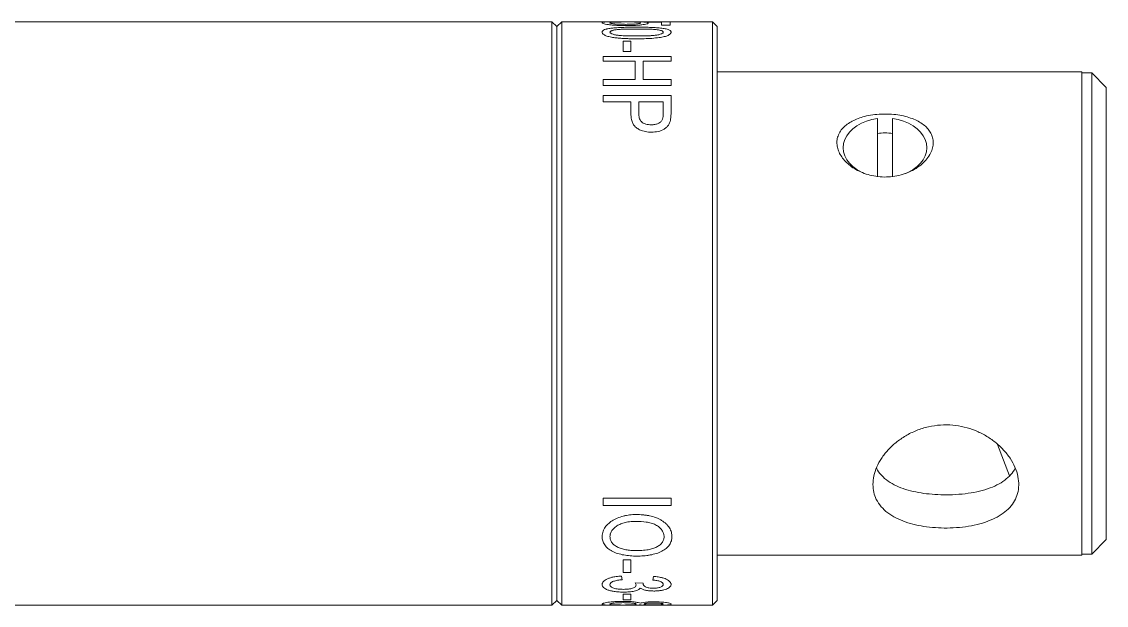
# Paper-space layout 'Sheet2' of a CAD drawing. Header units: inches. Extents: x 0.1 to 10.9, y 0 to 8.5.
# Drawn here: x 4.955 to 6.442, y 1.935 to 2.735 of the extents above; entities that cross this region are included whole.
import ezdxf

# ---------------------------------------------------------------- set-up
doc = ezdxf.new("R2010")
doc.units = ezdxf.units.IN
doc.header["$MEASUREMENT"] = 0

psp = doc.layouts.new('Sheet2')

# ---------------------------------------------------------------- linework, layer by layer
at = {"color": 7, "linetype": 'Continuous', "lineweight": 0}
for p, q in [((5.682047, 2.734802), (4.69538, 2.734802)), ((5.688714, 2.728135), (5.682047, 2.734802)), ((5.682047, 2.730784), (5.682047, 2.734802)), ((5.682047, 1.934802), (5.682047, 2.730784)), ((5.69538, 2.734802), (5.688714, 2.728135)), ((5.688714, 1.941468), (5.688714, 2.728135)), ((5.688714, 2.728135), (5.688714, 2.724184)), ((5.688714, 2.724184), (5.688714, 1.941468)), ((5.902047, 2.734802), (5.69538, 2.734802)), ((5.69538, 2.734802), (5.69538, 1.934802)), ((5.777175, 2.734757), (5.778372, 2.734399)), ((5.795124, 2.734343), (5.79632, 2.734737)), ((5.79632, 2.734737), (5.844184, 2.734451)), ((5.832218, 2.733922), (5.808043, 2.734209)), ((5.832218, 2.730155), (5.832218, 2.733922)), ((5.844184, 2.730155), (5.832218, 2.730155)), ((5.844184, 2.730155), (5.844184, 2.734451)), ((5.908714, 2.728135), (5.902047, 2.734802)), ((5.902047, 1.934802), (5.902047, 2.734802)), ((5.908714, 2.728135), (5.908714, 1.941468)), ((5.779568, 2.708028), (5.790338, 2.708028)), ((5.779568, 2.694159), (5.779568, 2.708028)), ((5.790338, 2.694159), (5.790338, 2.708028)), ((5.790338, 2.694159), (5.779568, 2.694159)), ((5.752047, 2.687057), (5.84538, 2.687057)), ((5.752047, 2.680631), (5.752047, 2.687057)), ((5.79632, 2.680631), (5.752047, 2.680631)), ((5.79632, 2.655599), (5.79632, 2.680631)), ((5.80709, 2.655599), (5.80709, 2.680631)), ((5.84538, 2.680631), (5.80709, 2.680631)), ((5.84538, 2.680631), (5.84538, 2.687057)), ((6.408714, 2.666135), (5.908714, 2.666135)), ((6.408714, 2.666135), (6.408714, 2.003468)), ((6.422047, 2.664802), (6.408714, 2.664802)), ((6.442047, 2.644802), (6.422047, 2.664802)), ((6.422047, 2.004802), (6.422047, 2.664802)), ((5.752047, 2.655599), (5.79632, 2.655599)), ((5.752047, 2.647564), (5.752047, 2.655599)), ((5.84538, 2.647564), (5.752047, 2.647564)), ((5.80709, 2.655599), (5.84538, 2.655599)), ((5.84538, 2.647564), (5.84538, 2.655599)), ((5.752047, 2.633691), (5.84538, 2.633691)), ((5.752047, 2.624783), (5.752047, 2.633691)), ((5.84538, 2.609833), (5.84538, 2.633691)), ((6.442047, 2.644802), (6.442047, 2.120363)), ((5.790338, 2.624783), (5.752047, 2.624783)), ((5.790338, 2.608568), (5.790338, 2.624783)), ((5.801107, 2.608827), (5.801107, 2.624783)), ((5.834611, 2.624783), (5.801107, 2.624783)), ((5.834611, 2.60899), (5.834611, 2.624783)), ((5.84538, 2.609833), (5.844502, 2.599625)), ((6.12838, 2.601917), (6.12838, 2.522163)), ((6.149047, 2.52269), (6.149047, 2.601917)), ((6.29306, 2.155324), (6.309346, 2.112345)), ((6.442047, 2.120363), (6.441975, 2.120313)), ((6.442047, 2.110935), (6.442047, 2.120363)), ((6.441975, 2.110884), (6.442047, 2.110935)), ((6.442047, 2.110935), (6.442047, 2.024802)), ((5.752047, 2.081631), (5.84538, 2.081631)), ((5.752047, 2.07158), (5.752047, 2.081631)), ((5.84538, 2.07158), (5.752047, 2.07158)), ((5.84538, 2.07158), (5.84538, 2.081631)), ((6.422047, 2.004802), (6.442047, 2.024802)), ((5.779568, 1.997049), (5.790338, 1.997049)), ((5.779568, 1.979751), (5.779568, 1.997049)), ((5.790338, 1.979751), (5.790338, 1.997049)), ((5.908714, 2.003468), (6.408714, 2.003468)), ((6.408714, 2.004802), (6.422047, 2.004802)), ((5.790338, 1.979751), (5.779568, 1.979751)), ((5.777175, 1.974921), (5.778372, 1.969859)), ((5.79632, 1.965626), (5.80709, 1.965153)), ((5.797592, 1.962716), (5.79632, 1.965626)), ((5.80709, 1.965153), (5.806959, 1.964499)), ((5.820252, 1.969371), (5.821449, 1.9744)), ((5.779568, 1.950182), (5.790338, 1.950182)), ((5.779568, 1.94211), (5.779568, 1.950182)), ((5.790338, 1.94211), (5.790338, 1.950182)), ((4.69538, 1.934802), (5.682047, 1.934802)), ((5.682047, 1.934802), (5.688714, 1.941468)), ((5.688714, 1.941468), (5.69538, 1.934802)), ((5.69538, 1.934802), (5.902047, 1.934802)), ((5.790338, 1.94211), (5.779568, 1.94211)), ((5.902047, 1.934802), (5.908714, 1.941468))]:
    psp.add_line(p, q, dxfattribs=at)
at = {"color": 7, "linetype": 'Continuous', "lineweight": 0, "flags": 128}
for points in [[(6.110373, 2.526798), (6.106431, 2.528537), (6.100179, 2.532021), (6.094671, 2.536085), (6.090011, 2.540649), (6.08629, 2.545625), (6.08358, 2.550917), (6.081933, 2.556425), (6.08138, 2.56204), (6.081933, 2.567655), (6.08358, 2.573162), (6.08629, 2.578455), (6.090011, 2.583431), (6.094671, 2.587995), (6.100179, 2.592058), (6.106431, 2.595543), (6.113305, 2.598382), (6.120669, 2.60052), (6.12838, 2.601917)], [(6.149047, 2.601917), (6.156759, 2.60052), (6.164122, 2.598382), (6.170996, 2.595543), (6.177248, 2.592058), (6.182757, 2.587995), (6.187416, 2.583431), (6.191137, 2.578455), (6.193847, 2.573162), (6.195494, 2.567655), (6.196047, 2.56204), (6.195494, 2.556425), (6.193847, 2.550917), (6.191137, 2.545625), (6.187416, 2.540649), (6.182757, 2.536085), (6.177248, 2.532021), (6.170996, 2.528537), (6.167054, 2.526798)]]:
    psp.add_lwpolyline(points, dxfattribs=at)
at = {"color": 7, "linetype": 'Continuous', "lineweight": 0}
psp.add_arc((6.138714, 2.520589), 0.061725, 80.362839, 99.637161, dxfattribs=at)
for points, knots in [([(5.75085, 2.733273), (5.751109, 2.733562), (5.751497, 2.733996), (5.754571, 2.734346), (5.757808, 2.734533), (5.761895, 2.734648), (5.76817, 2.734736), (5.773575, 2.734749), (5.777175, 2.734757)], [0, 0, 0, 0, 0.24968111, 0.374309, 0.49999785, 0.62514314, 0.75034274, 1, 1, 1, 1]), ([(5.762181, 2.730507), (5.760453, 2.73072), (5.756999, 2.731147), (5.753348, 2.731901), (5.751602, 2.732514), (5.750925, 2.732966), (5.750875, 2.733171), (5.75085, 2.733273)], [0, 0, 0, 0, 0.24996337, 0.49979557, 0.74960593, 0.87477935, 1, 1, 1, 1]), ([(5.75085, 2.720392), (5.75089, 2.720737), (5.75097, 2.721427), (5.751653, 2.722399), (5.753035, 2.723456), (5.754934, 2.724216), (5.756731, 2.724735), (5.758028, 2.725061), (5.759111, 2.72527), (5.759843, 2.725411)], [0, 0, 0, 0, 0.16742115, 0.33497544, 0.5001964, 0.74981218, 0.8148244, 0.87491164, 1, 1, 1, 1]), ([(5.759843, 2.725411), (5.760762, 2.725547), (5.762549, 2.725813), (5.765499, 2.726137), (5.768997, 2.726441), (5.773257, 2.726724), (5.778092, 2.726943), (5.783098, 2.727101), (5.788065, 2.727201), (5.793087, 2.72725), (5.796414, 2.727259), (5.798078, 2.727264)], [0, 0, 0, 0, 0.08396198, 0.16343061, 0.24998579, 0.36914679, 0.49993898, 0.62229019, 0.74996202, 0.87497587, 1, 1, 1, 1]), ([(5.778372, 2.734399), (5.776198, 2.734379), (5.771861, 2.734341), (5.766966, 2.734194), (5.76408, 2.733991), (5.762039, 2.733726), (5.761788, 2.73345), (5.76162, 2.733266)], [0, 0, 0, 0, 0.25046186, 0.49990031, 0.62560017, 0.75027872, 1, 1, 1, 1]), ([(5.76162, 2.733266), (5.761868, 2.733012), (5.762238, 2.732633), (5.765074, 2.732103), (5.768945, 2.731649), (5.775233, 2.731247), (5.780638, 2.731204), (5.783345, 2.731183)], [0, 0, 0, 0, 0.24942687, 0.37211871, 0.49995485, 0.74953656, 1, 1, 1, 1]), ([(5.798115, 2.724776), (5.79622, 2.724774), (5.792428, 2.724768), (5.786555, 2.724696), (5.780899, 2.724558), (5.776154, 2.724348), (5.772717, 2.724103), (5.769237, 2.723753), (5.766303, 2.723183), (5.763917, 2.722465), (5.762578, 2.721836), (5.761759, 2.721143), (5.761666, 2.720642), (5.76162, 2.720392)], [0, 0, 0, 0, 0.12512668, 0.25024309, 0.38807946, 0.50041204, 0.5687432, 0.62547792, 0.75009546, 0.81466161, 0.87504412, 0.93749845, 1, 1, 1, 1]), ([(5.784056, 2.7294), (5.78276, 2.729405), (5.780149, 2.729415), (5.776275, 2.72951), (5.772793, 2.729654), (5.769735, 2.729831), (5.767084, 2.730026), (5.764533, 2.730248), (5.762965, 2.73042), (5.762181, 2.730507)], [0, 0, 0, 0, 0.16576224, 0.33399106, 0.49998206, 0.6249913, 0.74996905, 0.8749723, 1, 1, 1, 1]), ([(5.783345, 2.731183), (5.785966, 2.731203), (5.789908, 2.731234), (5.794797, 2.731488), (5.798081, 2.731764), (5.800696, 2.732117), (5.803072, 2.732648), (5.803329, 2.733016), (5.8035, 2.733261)], [0, 0, 0, 0, 0.25001828, 0.37599823, 0.50035636, 0.62531867, 0.75036829, 1, 1, 1, 1]), ([(5.814269, 2.732958), (5.814244, 2.732865), (5.814195, 2.732678), (5.813628, 2.732276), (5.812181, 2.731748), (5.809203, 2.731109), (5.805263, 2.73052), (5.800583, 2.730011), (5.795939, 2.729687), (5.79164, 2.729509), (5.787874, 2.729416), (5.785319, 2.729405), (5.784056, 2.7294)], [0, 0, 0, 0, 0.06256628, 0.12510741, 0.25000632, 0.37219072, 0.49990666, 0.62496056, 0.74979852, 0.8317344, 0.91682765, 1, 1, 1, 1]), ([(5.8035, 2.733261), (5.803433, 2.733394), (5.8033, 2.73366), (5.801673, 2.733971), (5.798897, 2.734202), (5.796381, 2.734296), (5.795124, 2.734343)], [0, 0, 0, 0, 0.25029533, 0.49998945, 0.75002425, 1, 1, 1, 1]), ([(5.798078, 2.727264), (5.799983, 2.727259), (5.803499, 2.727251), (5.808777, 2.727194), (5.814803, 2.727068), (5.821749, 2.726819), (5.828049, 2.726401), (5.832701, 2.725911), (5.837087, 2.725288), (5.840777, 2.724426), (5.843322, 2.723334), (5.844531, 2.722416), (5.845282, 2.721436), (5.845347, 2.72074), (5.84538, 2.720392)], [0, 0, 0, 0, 0.0902319, 0.16653681, 0.25025769, 0.37718554, 0.50033087, 0.56283105, 0.62385977, 0.74992842, 0.81243455, 0.87493768, 0.9374603, 1, 1, 1, 1]), ([(5.828217, 2.723539), (5.825894, 2.723801), (5.821242, 2.724326), (5.810985, 2.724699), (5.803264, 2.724745), (5.798115, 2.724776)], [0, 0, 0, 0, 0.24941389, 0.49956666, 1, 1, 1, 1]), ([(5.808043, 2.734209), (5.8098, 2.734063), (5.813309, 2.733772), (5.813949, 2.733229), (5.814269, 2.732958)], [0, 0, 0, 0, 0.50055588, 1, 1, 1, 1]), ([(5.834611, 2.720427), (5.834544, 2.720746), (5.83441, 2.721383), (5.833096, 2.722248), (5.831019, 2.722988), (5.829151, 2.723355), (5.828217, 2.723539)], [0, 0, 0, 0, 0.24997752, 0.49982636, 0.74980974, 1, 1, 1, 1]), ([(5.798078, 2.711365), (5.79616, 2.711372), (5.792597, 2.711386), (5.787324, 2.71149), (5.78208, 2.711674), (5.776774, 2.711978), (5.77166, 2.712422), (5.767269, 2.712962), (5.763438, 2.713588), (5.76016, 2.714301), (5.757205, 2.715135), (5.753958, 2.716406), (5.75191, 2.717869), (5.750952, 2.719327), (5.750884, 2.720037), (5.75085, 2.720392)], [0, 0, 0, 0, 0.09087991, 0.16889999, 0.25022339, 0.34066535, 0.42379959, 0.50036991, 0.56252785, 0.62671618, 0.68781334, 0.75040296, 0.87495277, 0.93746955, 1, 1, 1, 1]), ([(5.76162, 2.720392), (5.761663, 2.720138), (5.761751, 2.719629), (5.762889, 2.718622), (5.765053, 2.717699), (5.767838, 2.716946), (5.76989, 2.716536), (5.771804, 2.716263), (5.773581, 2.716062), (5.776145, 2.71583), (5.779689, 2.715602), (5.784188, 2.715417), (5.788793, 2.7153), (5.793454, 2.715241), (5.796498, 2.715234), (5.798115, 2.715231)], [0, 0, 0, 0, 0.06250979, 0.12495943, 0.2493807, 0.3134705, 0.37439673, 0.41160481, 0.45322515, 0.4995054, 0.58821779, 0.69201884, 0.79902534, 0.89321226, 1, 1, 1, 1]), ([(5.84538, 2.720392), (5.84535, 2.72013), (5.845295, 2.719659), (5.845003, 2.718933), (5.844365, 2.718103), (5.843232, 2.717133), (5.84139, 2.716083), (5.839036, 2.71511), (5.836133, 2.714295), (5.832787, 2.713613), (5.827256, 2.712756), (5.819154, 2.711876), (5.80864, 2.711418), (5.801568, 2.711382), (5.798078, 2.711365)], [0, 0, 0, 0, 0.04625257, 0.08333583, 0.12506397, 0.18884159, 0.25005067, 0.31252269, 0.37498368, 0.4334879, 0.5000004, 0.66511425, 0.83469222, 1, 1, 1, 1]), ([(5.798115, 2.715231), (5.800016, 2.715235), (5.803818, 2.715244), (5.809682, 2.715348), (5.815355, 2.71554), (5.820944, 2.715878), (5.826213, 2.716435), (5.830747, 2.717497), (5.833442, 2.718646), (5.83448, 2.719663), (5.834567, 2.720172), (5.834611, 2.720427)], [0, 0, 0, 0, 0.12523005, 0.25045084, 0.38690489, 0.50082459, 0.62575832, 0.75047977, 0.8749293, 0.93744942, 1, 1, 1, 1]), ([(5.818551, 2.583312), (5.817171, 2.583344), (5.814403, 2.583408), (5.810295, 2.584009), (5.806674, 2.584947), (5.803535, 2.586129), (5.800025, 2.58786), (5.796164, 2.590478), (5.793671, 2.593918), (5.792267, 2.596886), (5.791379, 2.59953), (5.790758, 2.602333), (5.790419, 2.605409), (5.790367, 2.607449), (5.790338, 2.608568)], [0, 0, 0, 0, 0.08285137, 0.16621626, 0.25011633, 0.31141247, 0.37519471, 0.49990376, 0.61504037, 0.67960152, 0.74976417, 0.83235351, 0.90801655, 1, 1, 1, 1]), ([(5.801107, 2.608827), (5.8012, 2.606949), (5.801344, 2.604059), (5.80272, 2.600365), (5.804507, 2.597786), (5.807203, 2.595781), (5.811731, 2.59387), (5.8156, 2.593641), (5.818177, 2.593489)], [0, 0, 0, 0, 0.25043677, 0.38557313, 0.50070807, 0.625665, 0.75067459, 1, 1, 1, 1]), ([(5.833788, 2.601065), (5.834069, 2.602389), (5.834631, 2.605039), (5.834618, 2.607672), (5.834611, 2.60899)], [0, 0, 0, 0, 0.49961842, 1, 1, 1, 1]), ([(6.09383, 2.598571), (6.091476, 2.597212), (6.086768, 2.594495), (6.08091, 2.589339), (6.07631, 2.583313), (6.07343, 2.576607), (6.072448, 2.56962), (6.073149, 2.562705), (6.075471, 2.555889), (6.079204, 2.549306), (6.084349, 2.543067), (6.09088, 2.537203), (6.098695, 2.532007), (6.107841, 2.527561), (6.117996, 2.524242), (6.129073, 2.522184), (6.140575, 2.52166), (6.152229, 2.522705), (6.163539, 2.525377), (6.17414, 2.529519), (6.183638, 2.535017), (6.191637, 2.541496), (6.197883, 2.548727), (6.202167, 2.556163), (6.204472, 2.563619), (6.204961, 2.570675), (6.203719, 2.577316), (6.201, 2.583419), (6.196817, 2.588971), (6.191253, 2.594007), (6.184357, 2.598389), (6.176084, 2.60215), (6.166673, 2.605089), (6.156148, 2.607183), (6.14496, 2.608274), (6.133327, 2.608324), (6.121757, 2.607266), (6.111149, 2.605181), (6.101705, 2.602313), (6.096455, 2.599818), (6.09383, 2.598571)], [0, 0, 0, 0, 0.02429985, 0.048592, 0.07511169, 0.10162054, 0.12607773, 0.15053466, 0.17397605, 0.19742352, 0.22155194, 0.24568813, 0.27163479, 0.2975878, 0.32548635, 0.35338782, 0.3824843, 0.41158102, 0.44100123, 0.47041714, 0.49943172, 0.52843444, 0.55594372, 0.58343927, 0.60862434, 0.6338054, 0.65740438, 0.68100802, 0.7047245, 0.72844886, 0.75368885, 0.77893575, 0.80620299, 0.83347449, 0.86226386, 0.89105362, 0.92044153, 0.94982671, 0.97491569, 1, 1, 1, 1]), ([(5.818177, 2.593489), (5.819843, 2.59356), (5.823174, 2.593702), (5.827825, 2.595179), (5.831824, 2.597601), (5.833134, 2.599911), (5.833788, 2.601065)], [0, 0, 0, 0, 0.25053919, 0.50068866, 0.75055726, 1, 1, 1, 1]), ([(5.844502, 2.599625), (5.843789, 2.597356), (5.842718, 2.593949), (5.839256, 2.58999), (5.834772, 2.586739), (5.827767, 2.583896), (5.821624, 2.583507), (5.818551, 2.583312)], [0, 0, 0, 0, 0.249915, 0.37523971, 0.500327, 0.75002925, 1, 1, 1, 1]), ([(6.122047, 2.100514), (6.122301, 2.10439), (6.122817, 2.112258), (6.126958, 2.124371), (6.133476, 2.136352), (6.142369, 2.147731), (6.153559, 2.158274), (6.166736, 2.167424), (6.181763, 2.174819), (6.197855, 2.179847), (6.214695, 2.182336), (6.231243, 2.182178), (6.247457, 2.179514), (6.262681, 2.174625), (6.276986, 2.167606), (6.289938, 2.158745), (6.301319, 2.148204), (6.310555, 2.136494), (6.317371, 2.123987), (6.321342, 2.111521), (6.322494, 2.099347), (6.320896, 2.088139), (6.316663, 2.077826), (6.310034, 2.068704), (6.300992, 2.060687), (6.289745, 2.053933), (6.276357, 2.048456), (6.261355, 2.044416), (6.245027, 2.04178), (6.228388, 2.040599), (6.211644, 2.040773), (6.195667, 2.042224), (6.18037, 2.04497), (6.166228, 2.048998), (6.153311, 2.05446), (6.142123, 2.061388), (6.132952, 2.069867), (6.126611, 2.079397), (6.122749, 2.089693), (6.122283, 2.096876), (6.122047, 2.100514)], [0, 0, 0, 0, 0.02565386, 0.05207171, 0.07772024, 0.10407719, 0.13039935, 0.15745046, 0.184333, 0.21203823, 0.23814528, 0.2650681, 0.29025479, 0.31615425, 0.34171342, 0.36795603, 0.39457662, 0.4219569, 0.44872252, 0.47632169, 0.50212048, 0.52870386, 0.55394436, 0.57988593, 0.60572967, 0.6322714, 0.6590401, 0.68659006, 0.71319917, 0.74064729, 0.76615079, 0.79241513, 0.81763018, 0.84352773, 0.86967369, 0.89653441, 0.92341738, 0.95111058, 0.97524139, 1, 1, 1, 1]), ([(6.317214, 2.122959), (6.317201, 2.122924), (6.315946, 2.119538), (6.31126, 2.113802), (6.303059, 2.105959), (6.292326, 2.099459), (6.27945, 2.094146), (6.264731, 2.090193), (6.248515, 2.087547), (6.231899, 2.086247), (6.215174, 2.086155), (6.199327, 2.087171), (6.184154, 2.089294), (6.170029, 2.092529), (6.156947, 2.09708), (6.14524, 2.103064), (6.135561, 2.110765), (6.129359, 2.117599), (6.127463, 2.122299), (6.127037, 2.123354)], [0, 0, 0, 0, 0.00064317, 0.063693, 0.12689849, 0.19174994, 0.25843995, 0.32704337, 0.39378721, 0.46272388, 0.52533693, 0.58988148, 0.6508345, 0.71339451, 0.77749648, 0.84327834, 0.91058773, 0.9799268, 1, 1, 1, 1]), ([(6.441975, 2.120313), (6.442022, 2.11756), (6.442076, 2.114417), (6.441986, 2.111275), (6.441975, 2.110884)], [0, 0, 0, 0, 0.87573773, 1, 1, 1, 1]), ([(5.75085, 2.028865), (5.750914, 2.030161), (5.75104, 2.032746), (5.752156, 2.036662), (5.754383, 2.041126), (5.758235, 2.045977), (5.764187, 2.050743), (5.7715, 2.054535), (5.7784, 2.056741), (5.784129, 2.058024), (5.788533, 2.058703), (5.79298, 2.059129), (5.79598, 2.059176), (5.79748, 2.0592)], [0, 0, 0, 0, 0.08346559, 0.16643395, 0.2501141, 0.37502834, 0.49990478, 0.62480464, 0.7497827, 0.81317533, 0.8748854, 0.93744542, 1, 1, 1, 1]), ([(5.79748, 2.0592), (5.799035, 2.059182), (5.802144, 2.059144), (5.806824, 2.058847), (5.81143, 2.058297), (5.817474, 2.057229), (5.823246, 2.055571), (5.828579, 2.053283), (5.833493, 2.050584), (5.837754, 2.047353), (5.841159, 2.04376), (5.843207, 2.040924), (5.844769, 2.037947), (5.845827, 2.034917), (5.84647, 2.031846), (5.846541, 2.029834), (5.846577, 2.028829)], [0, 0, 0, 0, 0.06254126, 0.12507229, 0.18878956, 0.25013493, 0.3751903, 0.43678956, 0.50005179, 0.62489993, 0.6870181, 0.74992223, 0.8108088, 0.87494602, 0.93746394, 1, 1, 1, 1]), ([(5.79733, 2.049812), (5.795858, 2.049794), (5.792872, 2.049759), (5.788469, 2.049347), (5.783386, 2.048573), (5.77786, 2.047091), (5.772266, 2.044525), (5.767592, 2.041273), (5.76407, 2.037431), (5.762532, 2.034265), (5.761954, 2.032122), (5.761689, 2.030685), (5.761648, 2.029617), (5.76162, 2.028901)], [0, 0, 0, 0, 0.08309233, 0.16847807, 0.25025248, 0.37653697, 0.50015725, 0.6263782, 0.7499853, 0.87485476, 0.90668106, 0.93742919, 1, 1, 1, 1]), ([(5.835808, 2.02878), (5.835673, 2.030298), (5.835405, 2.033332), (5.833091, 2.037802), (5.829302, 2.041817), (5.824374, 2.045327), (5.818088, 2.047618), (5.809081, 2.049505), (5.80203, 2.049689), (5.79733, 2.049812)], [0, 0, 0, 0, 0.12501192, 0.24996822, 0.37497118, 0.49988961, 0.62482634, 0.74991003, 1, 1, 1, 1]), ([(5.798564, 2.002273), (5.79704, 2.002289), (5.793991, 2.002321), (5.789423, 2.002601), (5.784925, 2.003072), (5.779043, 2.003979), (5.772017, 2.00567), (5.765713, 2.008173), (5.761383, 2.010675), (5.757636, 2.013515), (5.754783, 2.016783), (5.752716, 2.020302), (5.751637, 2.023071), (5.750968, 2.02593), (5.750889, 2.027886), (5.75085, 2.028865)], [0, 0, 0, 0, 0.06254691, 0.12508789, 0.18837106, 0.25015605, 0.37527459, 0.49995079, 0.56233149, 0.62499498, 0.74987467, 0.81232768, 0.87492913, 0.93745998, 1, 1, 1, 1]), ([(5.76162, 2.028901), (5.761648, 2.02817), (5.761705, 2.026709), (5.762223, 2.024545), (5.763098, 2.022471), (5.764782, 2.019855), (5.767838, 2.01691), (5.772732, 2.014018), (5.777636, 2.012246), (5.781853, 2.011244), (5.78509, 2.010659), (5.788432, 2.010234), (5.791811, 2.009949), (5.795246, 2.009797), (5.79752, 2.009777), (5.798657, 2.009767)], [0, 0, 0, 0, 0.06255341, 0.12508007, 0.18940804, 0.25014767, 0.3738738, 0.49985603, 0.6244836, 0.68688574, 0.74978427, 0.81057483, 0.87488511, 0.93743744, 1, 1, 1, 1]), ([(5.846577, 2.028829), (5.846543, 2.027848), (5.846476, 2.025886), (5.845813, 2.023005), (5.84473, 2.020229), (5.842659, 2.016699), (5.838923, 2.01268), (5.832813, 2.008643), (5.825215, 2.005639), (5.818135, 2.003969), (5.812231, 2.003045), (5.807712, 2.002601), (5.80315, 2.002321), (5.800093, 2.002289), (5.798564, 2.002273)], [0, 0, 0, 0, 0.062555875, 0.125098375, 0.188656587, 0.250187556, 0.375090544, 0.499947455, 0.624189408, 0.74977521, 0.812328698, 0.874881462, 0.937433419, 1, 1, 1, 1]), ([(5.798657, 2.009767), (5.800179, 2.009787), (5.80321, 2.009826), (5.807749, 2.010121), (5.812927, 2.010767), (5.818655, 2.011934), (5.82453, 2.013983), (5.828648, 2.016354), (5.8313, 2.0186), (5.832946, 2.020438), (5.834272, 2.022398), (5.835149, 2.024465), (5.835725, 2.026595), (5.83578, 2.028052), (5.835808, 2.02878)], [0, 0, 0, 0, 0.08390298, 0.16722384, 0.25149329, 0.37556083, 0.49999569, 0.62459166, 0.68673518, 0.74989522, 0.81241123, 0.87494315, 0.93745983, 1, 1, 1, 1]), ([(5.75085, 1.963205), (5.75088, 1.963648), (5.75094, 1.964556), (5.751528, 1.965926), (5.752639, 1.967519), (5.754694, 1.969266), (5.757966, 1.971058), (5.762003, 1.972598), (5.766134, 1.973662), (5.770069, 1.974323), (5.773571, 1.974723), (5.775986, 1.974855), (5.777175, 1.974921)], [0, 0, 0, 0, 0.08235009, 0.16877947, 0.25012643, 0.37455181, 0.49997701, 0.62517437, 0.74986216, 0.8314926, 0.91703769, 1, 1, 1, 1]), ([(5.780129, 1.95292), (5.778817, 1.952932), (5.776176, 1.952954), (5.772285, 1.953192), (5.767946, 1.953641), (5.763325, 1.954438), (5.758857, 1.955676), (5.755177, 1.957212), (5.752881, 1.958818), (5.751589, 1.960357), (5.75095, 1.96175), (5.750884, 1.962721), (5.75085, 1.963205)], [0, 0, 0, 0, 0.082950005, 0.166921452, 0.250121458, 0.372517428, 0.49997389, 0.625079243, 0.749834735, 0.83290085, 0.916581784, 1, 1, 1, 1]), ([(5.778372, 1.969859), (5.776208, 1.96964), (5.771889, 1.969203), (5.76694, 1.96806), (5.764027, 1.966716), (5.762033, 1.965143), (5.761784, 1.963883), (5.76162, 1.963046)], [0, 0, 0, 0, 0.25052498, 0.50011465, 0.62424243, 0.75038391, 1, 1, 1, 1]), ([(5.76162, 1.963046), (5.761816, 1.962151), (5.762111, 1.960801), (5.76441, 1.959281), (5.766792, 1.958314), (5.769689, 1.957558), (5.774085, 1.956816), (5.777763, 1.956717), (5.780223, 1.956651)], [0, 0, 0, 0, 0.24948193, 0.37574606, 0.49985843, 0.62670509, 0.75039707, 1, 1, 1, 1]), ([(5.806959, 1.964499), (5.807119, 1.963708), (5.807439, 1.962125), (5.80968, 1.960367), (5.812371, 1.959222), (5.815055, 1.958619), (5.818082, 1.958288), (5.820201, 1.958255), (5.821262, 1.958239)], [0, 0, 0, 0, 0.250009287, 0.499804579, 0.628490242, 0.749706029, 0.874770689, 1, 1, 1, 1]), ([(5.834611, 1.963268), (5.83446, 1.964004), (5.834231, 1.965112), (5.832519, 1.966492), (5.830763, 1.967411), (5.828523, 1.968172), (5.825075, 1.968938), (5.822171, 1.969199), (5.820252, 1.969371)], [0, 0, 0, 0, 0.2495204, 0.37567568, 0.49976954, 0.6216008, 0.75004177, 1, 1, 1, 1]), ([(5.821262, 1.958239), (5.823092, 1.958297), (5.825831, 1.958384), (5.829023, 1.959009), (5.831061, 1.959637), (5.832711, 1.960407), (5.834254, 1.961588), (5.834469, 1.962597), (5.834611, 1.963268)], [0, 0, 0, 0, 0.249245678, 0.37303906, 0.499740325, 0.623939029, 0.750184276, 1, 1, 1, 1]), ([(5.821449, 1.9744), (5.822536, 1.974304), (5.824715, 1.974111), (5.827893, 1.973685), (5.831486, 1.973025), (5.835285, 1.972047), (5.838967, 1.97063), (5.841929, 1.968993), (5.843756, 1.967377), (5.844777, 1.965913), (5.845304, 1.964652), (5.845355, 1.963816), (5.84538, 1.963406)], [0, 0, 0, 0, 0.08354117, 0.16750513, 0.25016788, 0.37761485, 0.49999791, 0.62492994, 0.74986876, 0.83169193, 0.91734254, 1, 1, 1, 1]), ([(5.84538, 1.963406), (5.845087, 1.962201), (5.844502, 1.959792), (5.840397, 1.9573), (5.835636, 1.955807), (5.831344, 1.955002), (5.827408, 1.954561), (5.824134, 1.9544), (5.822481, 1.954381), (5.821654, 1.954372)], [0, 0, 0, 0, 0.24972855, 0.49917633, 0.62261307, 0.74947399, 0.87463957, 0.93730202, 1, 1, 1, 1]), ([(5.803145, 1.958498), (5.802348, 1.957658), (5.800755, 1.955979), (5.795218, 1.954147), (5.788025, 1.953064), (5.782764, 1.952968), (5.780129, 1.95292)], [0, 0, 0, 0, 0.25012318, 0.49981474, 0.74957666, 1, 1, 1, 1]), ([(5.780223, 1.956651), (5.782538, 1.956715), (5.786002, 1.95681), (5.790104, 1.957532), (5.792785, 1.958267), (5.794975, 1.959188), (5.797104, 1.96062), (5.797397, 1.961878), (5.797592, 1.962716)], [0, 0, 0, 0, 0.24952876, 0.37342388, 0.50000109, 0.62534874, 0.75047029, 1, 1, 1, 1]), ([(5.821654, 1.954372), (5.819666, 1.954422), (5.815688, 1.954522), (5.81027, 1.955387), (5.806674, 1.956507), (5.804457, 1.957595), (5.803582, 1.958197), (5.803145, 1.958498)], [0, 0, 0, 0, 0.24983183, 0.49961562, 0.74939733, 0.87465694, 1, 1, 1, 1]), ([(5.75085, 1.936411), (5.750884, 1.936531), (5.75095, 1.93677), (5.75153, 1.937172), (5.752747, 1.937666), (5.754927, 1.938258), (5.758553, 1.938895), (5.762982, 1.939459), (5.76724, 1.939823), (5.770877, 1.940022), (5.773713, 1.940126), (5.776624, 1.940193), (5.778562, 1.9402), (5.779531, 1.940203)], [0, 0, 0, 0, 0.08376883, 0.16650821, 0.25017346, 0.37536476, 0.49994745, 0.62709613, 0.74979978, 0.8105339, 0.87488895, 0.93743405, 1, 1, 1, 1]), ([(5.779213, 1.934846), (5.777942, 1.934847), (5.775358, 1.934848), (5.771564, 1.93486), (5.767274, 1.934885), (5.762787, 1.934942), (5.75839, 1.93506), (5.754877, 1.935252), (5.752699, 1.935505), (5.751521, 1.93579), (5.750951, 1.936075), (5.750884, 1.9363), (5.75085, 1.936411)], [0, 0, 0, 0, 0.08252411, 0.16780322, 0.25012947, 0.37502846, 0.49996877, 0.62496393, 0.7498102, 0.83212254, 0.91651638, 1, 1, 1, 1]), ([(5.779755, 1.93842), (5.777353, 1.93839), (5.773745, 1.938345), (5.769298, 1.938095), (5.766409, 1.937814), (5.764303, 1.937462), (5.76222, 1.936972), (5.76186, 1.936631), (5.76162, 1.936403)], [0, 0, 0, 0, 0.24972535, 0.3749541, 0.49996505, 0.62510083, 0.75036558, 1, 1, 1, 1]), ([(5.76162, 1.936403), (5.761785, 1.936202), (5.762033, 1.935902), (5.764117, 1.935614), (5.766358, 1.935447), (5.769172, 1.935329), (5.773435, 1.935225), (5.777004, 1.935212), (5.779381, 1.935204)], [0, 0, 0, 0, 0.24973742, 0.37471863, 0.50008222, 0.62526752, 0.75042141, 1, 1, 1, 1]), ([(5.803238, 1.935486), (5.802239, 1.935356), (5.800244, 1.935094), (5.794537, 1.934922), (5.787217, 1.934853), (5.781882, 1.934849), (5.779213, 1.934846)], [0, 0, 0, 0, 0.250259413, 0.499984283, 0.749793136, 1, 1, 1, 1]), ([(5.779381, 1.935204), (5.7818, 1.935213), (5.785432, 1.935226), (5.789789, 1.935332), (5.792617, 1.935455), (5.794928, 1.935625), (5.79706, 1.935919), (5.797334, 1.936229), (5.797517, 1.936435)], [0, 0, 0, 0, 0.24952306, 0.37469562, 0.49997861, 0.6246263, 0.75035184, 1, 1, 1, 1]), ([(5.779531, 1.940203), (5.782212, 1.940175), (5.78756, 1.940119), (5.794942, 1.939545), (5.800635, 1.938652), (5.802374, 1.938008), (5.803238, 1.937689)], [0, 0, 0, 0, 0.24990781, 0.49848301, 0.75081506, 1, 1, 1, 1]), ([(5.797517, 1.936435), (5.797345, 1.93666), (5.797085, 1.936999), (5.794963, 1.937479), (5.792671, 1.937804), (5.789883, 1.938077), (5.785647, 1.938355), (5.782118, 1.938394), (5.779755, 1.93842)], [0, 0, 0, 0, 0.24960621, 0.37561827, 0.49992547, 0.62719629, 0.75038039, 1, 1, 1, 1]), ([(5.803238, 1.937689), (5.804036, 1.937931), (5.805631, 1.938414), (5.809862, 1.939097), (5.815539, 1.93956), (5.819739, 1.939608), (5.821841, 1.939631)], [0, 0, 0, 0, 0.25044072, 0.50024556, 0.74991432, 1, 1, 1, 1]), ([(5.821542, 1.934916), (5.819485, 1.93492), (5.815373, 1.934927), (5.809819, 1.935009), (5.805657, 1.935179), (5.804045, 1.935384), (5.803238, 1.935486)], [0, 0, 0, 0, 0.249958, 0.49959416, 0.749499, 1, 1, 1, 1]), ([(5.821785, 1.937955), (5.819909, 1.937934), (5.817094, 1.937904), (5.813778, 1.937685), (5.81164, 1.93747), (5.809992, 1.937212), (5.808557, 1.936839), (5.808394, 1.936576), (5.808286, 1.936401)], [0, 0, 0, 0, 0.249356336, 0.374185876, 0.49965608, 0.624774308, 0.750018333, 1, 1, 1, 1]), ([(5.808286, 1.936401), (5.80839, 1.936246), (5.808544, 1.936015), (5.809921, 1.935771), (5.811466, 1.935621), (5.813527, 1.93551), (5.815898, 1.935433), (5.81851, 1.935388), (5.820319, 1.935383), (5.821224, 1.935381)], [0, 0, 0, 0, 0.24970858, 0.37230028, 0.49971865, 0.62464903, 0.74984697, 0.87483513, 1, 1, 1, 1]), ([(5.821224, 1.935381), (5.823076, 1.93539), (5.825836, 1.935404), (5.829055, 1.93551), (5.831137, 1.935619), (5.832808, 1.935768), (5.834304, 1.936013), (5.834489, 1.936253), (5.834611, 1.936411)], [0, 0, 0, 0, 0.2493283, 0.371805707, 0.499778762, 0.620549342, 0.750148636, 1, 1, 1, 1]), ([(5.84538, 1.936425), (5.845154, 1.936148), (5.844814, 1.935731), (5.842126, 1.935374), (5.839231, 1.935176), (5.835581, 1.935045), (5.831317, 1.934962), (5.827325, 1.93493), (5.824036, 1.934918), (5.822373, 1.934917), (5.821542, 1.934916)], [0, 0, 0, 0, 0.24954023, 0.37616456, 0.49965259, 0.62471773, 0.74974846, 0.87477596, 0.93737507, 1, 1, 1, 1]), ([(5.834611, 1.936411), (5.834509, 1.93658), (5.834356, 1.936835), (5.832956, 1.937193), (5.831385, 1.937443), (5.8294, 1.937658), (5.8263, 1.93789), (5.823593, 1.937929), (5.821785, 1.937955)], [0, 0, 0, 0, 0.25006537, 0.37630083, 0.50052529, 0.62697454, 0.75096469, 1, 1, 1, 1]), ([(5.821841, 1.939631), (5.823487, 1.939618), (5.826777, 1.939592), (5.831512, 1.939353), (5.835771, 1.938976), (5.839351, 1.938499), (5.842208, 1.937969), (5.844836, 1.937229), (5.845163, 1.936745), (5.84538, 1.936425)], [0, 0, 0, 0, 0.12508906, 0.25010935, 0.37515303, 0.50024218, 0.62318282, 0.75036566, 1, 1, 1, 1])]:
    psp.add_open_spline(points, degree=3, knots=knots, dxfattribs=at)

doc.saveas('drawing.dxf')
